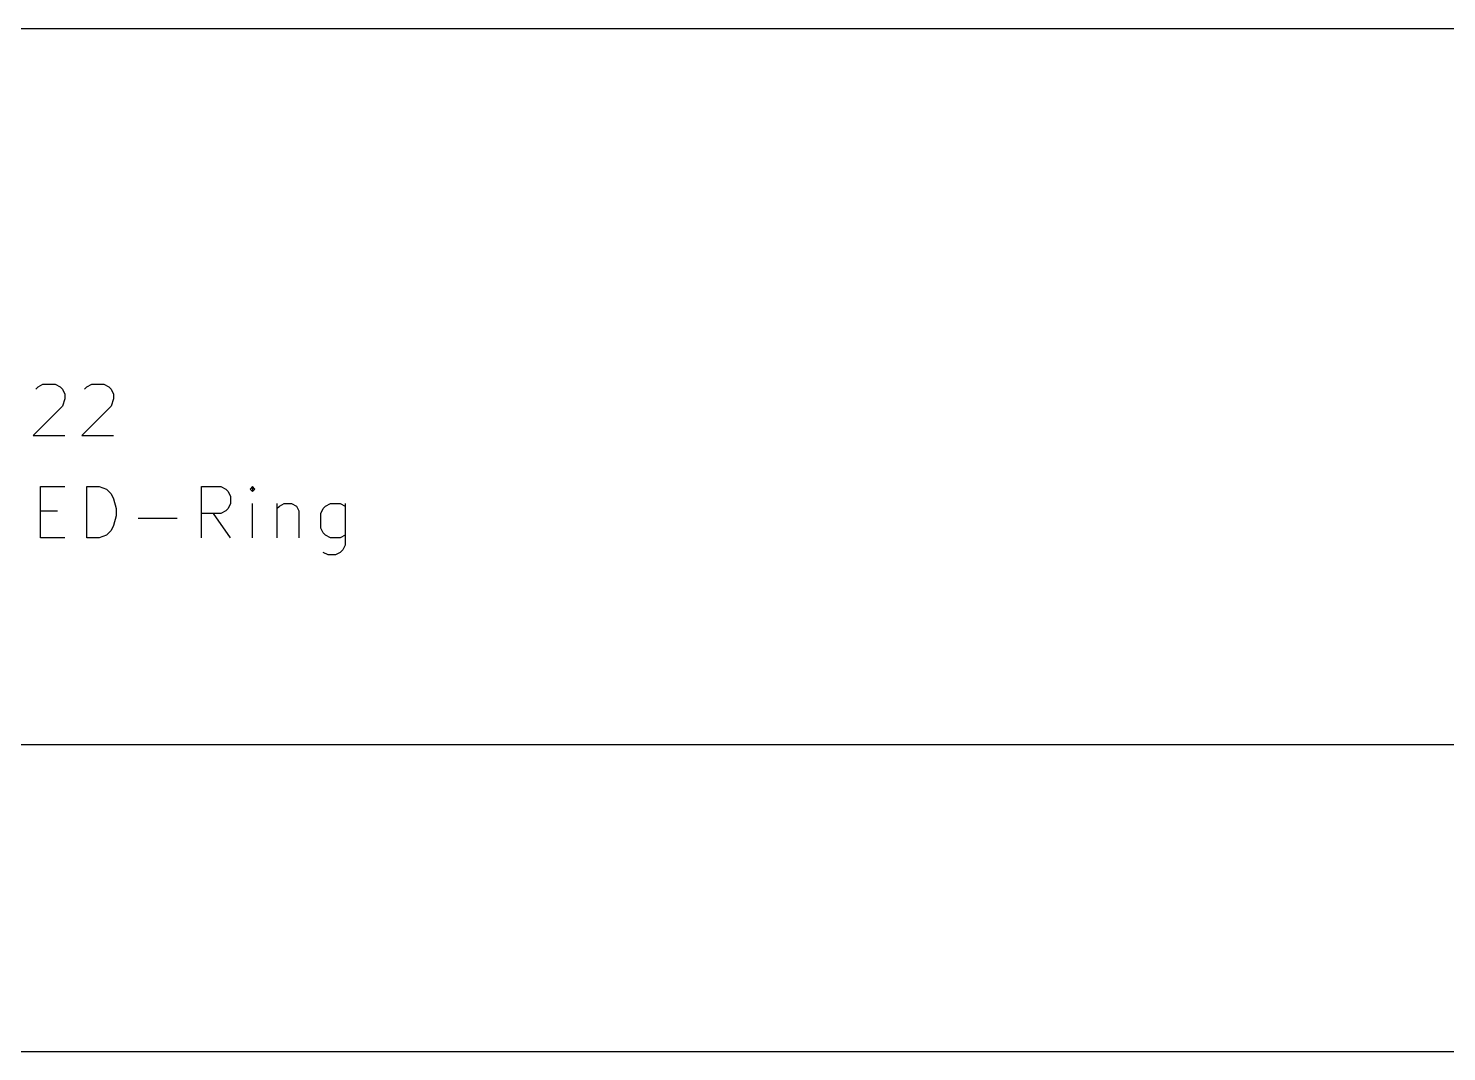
# Model space of a CAD drawing. Extents: x 0.4 to 11.3, y -7.9 to -0.4.
# Drawn here: x 5.545 to 6.931, y -5.95 to -4.95 of the extents above; entities that cross this region are included whole.
import ezdxf

# ---------------------------------------------------------------- set-up
doc = ezdxf.new("R2010")
doc.units = 0
doc.header["$MEASUREMENT"] = 0
doc.layers.add('CYAN2', color=4, linetype='CONTINUOUS')
doc.layers.add('GREEN3', color=91, linetype='CONTINUOUS')

msp = doc.modelspace()

# ---------------------------------------------------------------- linework, layer by layer
at = {"layer": 'CYAN2', "linetype": 'CONTINUOUS'}
for p, q in [((5.552, -5.30257), (5.55437, -5.30019)), ((5.55437, -5.30019), (5.55914, -5.2978)), ((5.55914, -5.2978), (5.57104, -5.2978)), ((5.57104, -5.2978), (5.5758, -5.30019)), ((5.5758, -5.30019), (5.57819, -5.30257)), ((5.57819, -5.30257), (5.58057, -5.30733)), ((5.58057, -5.30733), (5.58057, -5.31209)), ((5.59961, -5.30257), (5.60199, -5.30019)), ((5.60199, -5.30019), (5.60676, -5.2978)), ((5.60676, -5.2978), (5.61866, -5.2978)), ((5.61866, -5.2978), (5.62342, -5.30019)), ((5.62342, -5.30019), (5.6258, -5.30257)), ((5.6258, -5.30257), (5.62819, -5.30733)), ((5.62819, -5.30733), (5.62819, -5.31209)), ((5.57819, -5.31923), (5.54961, -5.3478)), ((5.58057, -5.31209), (5.57819, -5.31923)), ((5.6258, -5.31923), (5.59723, -5.3478)), ((5.62819, -5.31209), (5.6258, -5.31923)), ((5.54961, -5.3478), (5.58057, -5.3478)), ((5.59723, -5.3478), (5.62819, -5.3478)), ((5.55676, -5.4478), (5.55676, -5.3978)), ((5.55676, -5.3978), (5.58057, -5.3978)), ((5.60199, -5.4478), (5.60199, -5.3978)), ((5.60199, -5.3978), (5.6139, -5.3978)), ((5.6139, -5.3978), (5.62104, -5.40019)), ((5.62104, -5.40019), (5.6258, -5.40495)), ((5.7139, -5.4478), (5.7139, -5.3978)), ((5.7139, -5.3978), (5.73294, -5.3978)), ((5.73294, -5.3978), (5.73771, -5.40019)), ((5.73771, -5.40019), (5.74009, -5.40257)), ((5.74009, -5.40257), (5.74247, -5.40733)), ((5.7639, -5.3978), (5.76152, -5.40019)), ((5.76152, -5.40019), (5.7639, -5.40257)), ((5.76628, -5.40019), (5.7639, -5.3978)), ((5.7639, -5.3978), (5.7639, -5.40257)), ((5.7639, -5.40257), (5.76628, -5.40019)), ((5.6258, -5.40495), (5.62819, -5.40971)), ((5.62819, -5.40971), (5.63056, -5.41923)), ((5.74247, -5.41447), (5.74009, -5.41923)), ((5.74247, -5.40733), (5.74247, -5.41447)), ((5.7639, -5.4478), (5.7639, -5.41447)), ((5.78771, -5.41447), (5.78771, -5.4478)), ((5.78771, -5.41923), (5.79009, -5.41685)), ((5.79009, -5.41685), (5.79485, -5.41447)), ((5.79485, -5.41447), (5.802, -5.41447)), ((5.802, -5.41447), (5.80676, -5.41685)), ((5.80676, -5.41685), (5.80914, -5.42161)), ((5.83294, -5.41923), (5.83533, -5.41685)), ((5.83533, -5.41685), (5.84009, -5.41447)), ((5.84009, -5.41447), (5.84961, -5.41447)), ((5.84961, -5.41447), (5.85437, -5.41685)), ((5.85437, -5.41447), (5.85437, -5.45495)), ((5.55676, -5.42161), (5.57343, -5.42161)), ((5.63056, -5.42637), (5.62819, -5.4359)), ((5.63056, -5.41923), (5.63056, -5.42637)), ((5.65199, -5.42876), (5.69009, -5.42876)), ((5.73294, -5.424), (5.7139, -5.424)), ((5.74247, -5.4478), (5.7258, -5.424)), ((5.73771, -5.42161), (5.73294, -5.424)), ((5.74009, -5.41923), (5.73771, -5.42161)), ((5.80914, -5.42161), (5.80914, -5.4478)), ((5.83057, -5.424), (5.83294, -5.41923)), ((5.83057, -5.43828), (5.83057, -5.424)), ((5.62104, -5.44543), (5.6139, -5.4478)), ((5.6258, -5.44066), (5.62104, -5.44543)), ((5.62819, -5.4359), (5.6258, -5.44066)), ((5.83294, -5.44304), (5.83057, -5.43828)), ((5.83533, -5.44543), (5.83294, -5.44304)), ((5.84009, -5.4478), (5.83533, -5.44543)), ((5.85437, -5.44543), (5.84961, -5.4478)), ((5.58057, -5.4478), (5.55676, -5.4478)), ((5.6139, -5.4478), (5.60199, -5.4478)), ((5.84961, -5.4478), (5.84009, -5.4478)), ((5.85199, -5.45971), (5.84961, -5.46209)), ((5.85437, -5.45495), (5.85199, -5.45971)), ((5.83771, -5.46447), (5.83294, -5.46209)), ((5.84485, -5.46447), (5.83771, -5.46447)), ((5.84961, -5.46209), (5.84485, -5.46447))]:
    msp.add_line(p, q, dxfattribs=at)
at = {"layer": 'GREEN3', "linetype": 'CONTINUOUS'}
for p, q in [((5.4, -4.95), (7.65, -4.95)), ((5.3, -5.65), (7.25, -5.65)), ((5.4, -5.95), (7.65, -5.95))]:
    msp.add_line(p, q, dxfattribs=at)

doc.saveas('drawing.dxf')
